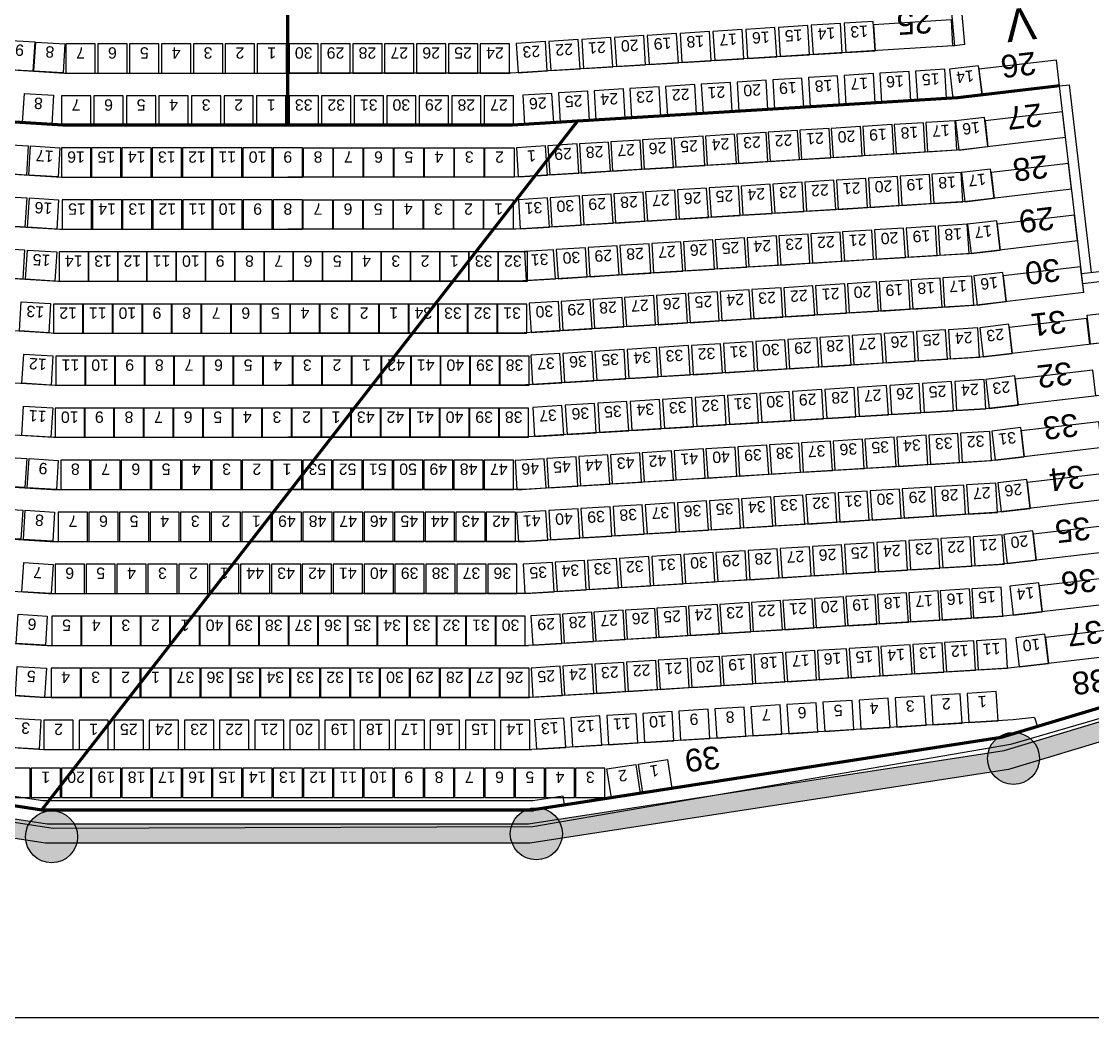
# Model space of a CAD drawing. Header units: millimetres. Extents: x 42980 to 202332, y 27411 to 140378.
# Drawn here: x 114658 to 131125, y 27411 to 42728 of the extents above; entities that cross this region are included whole.
import ezdxf
from ezdxf.enums import TextEntityAlignment as Align

# ---------------------------------------------------------------- set-up
doc = ezdxf.new("R2010")
doc.units = ezdxf.units.MM
doc.header["$LTSCALE"] = 100
doc.layers.get('0').update_dxf_attribs({"linetype": 'CONTINUOUS'})
for name, color, linetype in [('_insida yttervägg arena', 6, 'CONTINUOUS'), ('A-3312-EA-', 7, 'CONTINUOUS'), ('A-3312-FYLL', 7, 'CONTINUOUS'), ('A-3320-EA-', 3, 'CONTINUOUS'), ('A-3320-FYLL', 3, 'CONTINUOUS'), ('G-STOLAR_TELE_2', 3, 'CONTINUOUS'), ('O-RADER', 252, 'CONTINUOUS'), ('O-RADNUMMER', 4, 'CONTINUOUS'), ('O-STOLAR', 1, 'CONTINUOUS'), ('O-STOLNUMMER', 7, 'CONTINUOUS'), ('O-TRAPPA', 254, 'CONTINUOUS'), ('P-RADER', 252, 'CONTINUOUS'), ('P-RADNUMMER', 4, 'CONTINUOUS'), ('P-STOLAR', 1, 'CONTINUOUS'), ('P-STOLNUMMER', 7, 'CONTINUOUS'), ('P-TRAPPA', 254, 'CONTINUOUS'), ('R-RADER', 252, 'CONTINUOUS'), ('R-STOLAR', 1, 'CONTINUOUS'), ('R-STOLNUMMER', 7, 'CONTINUOUS'), ('S-RADER', 252, 'CONTINUOUS'), ('S-STOLAR', 1, 'CONTINUOUS'), ('S-STOLNUMMER', 7, 'CONTINUOUS'), ('SEKTIONS_NR', 4, 'CONTINUOUS')]:
    doc.layers.add(name, color=color, linetype=linetype)
doc.layers.add('SEKTIONER', color=4, linetype='CONTINUOUS', lineweight=70)
doc.styles.add('ARIAL', font='arial.ttf')

# ---------------------------------------------------------------- blocks, each defined once
blk = doc.blocks.new('*U23')
at = {"layer": 'G-STOLAR_TELE_2'}
blk.add_circle((0, 0), 400, dxfattribs=at)
blk = doc.blocks.new('*U34')
at = {"layer": 'G-STOLAR_TELE_2'}
blk.add_circle((0, 0), 400, dxfattribs=at)
blk = doc.blocks.new('*U35')
at = {"layer": 'G-STOLAR_TELE_2'}
blk.add_circle((0, 0), 400, dxfattribs=at)

msp = doc.modelspace()

# ---------------------------------------------------------------- hatches: boundary and pattern name
at = {"layer": 'A-3312-FYLL'}
msp.add_hatch(color=256, dxfattribs=at).paths.add_polyline_path([(129833, 31226), (136958, 33371), (143974, 36585), (150660, 40658), (157173, 45689), (161384, 49663), (161149, 49854), (157029, 45966), (150490, 40906), (143833, 36850), (136852, 33652), (129766, 31519), (122453, 30391), (118753, 30391), (115053, 30391), (107739, 31519), (100653, 33652), (93673, 36850), (87015, 40906), (80476, 45966), (76356, 49854), (76121, 49663), (80332, 45689), (86845, 40658), (93532, 36585), (100547, 33371), (107673, 31226), (115030, 30091), (118753, 30091), (122476, 30091)])
at = {"layer": 'A-3320-FYLL'}
for points in [[(130309, 31396, 1), (129509, 31396, 1)], [(122974, 30237, 1), (122174, 30237, 1)], [(115522, 30191, 1), (114722, 30191, 1)]]:
    msp.add_hatch(color=256, dxfattribs=at).paths.add_polyline_path(points)

# ---------------------------------------------------------------- linework, layer by layer
msp.add_lwpolyline([(42980, 27411), (202332, 27411), (202332, 140378), (42980, 140378)], close=True)
at = {"layer": '_insida yttervägg arena'}
msp.add_lwpolyline([(172663, 87507), (172607, 80521), (171762, 73264), (170102, 66103), (167203, 58902), (164217, 53599), (162838, 54583), (159967, 50674), (161093, 49746), (156927, 45780), (150671, 40929), (144057, 36879), (136930, 33666), (129865, 31612), (122519, 30346), (115145, 30318), (107811, 31440), (100662, 33578)], dxfattribs=at)
at = {"layer": 'A-3312-EA-'}
for p, q in [((129766, 31519), (136852, 33652)), ((136958, 33371), (129833, 31226)), ((107739, 31519), (115053, 30391)), ((122453, 30391), (129766, 31519)), ((115030, 30091), (107673, 31226)), ((129833, 31226), (122476, 30091)), ((115053, 30391), (122453, 30391)), ((122476, 30091), (115030, 30091))]:
    msp.add_line(p, q, dxfattribs=at)
at = {"layer": 'O-RADER'}
for p, q in [((128979, 42351), (122183, 41933)), ((129009, 42354), (128979, 42351)), ((122183, 41933), (118753, 41933)), ((130616, 41736), (129050, 41554)), ((129050, 41554), (122208, 41133)), ((122208, 41133), (118753, 41133))]:
    msp.add_line(p, q, dxfattribs=at)
at = {"layer": 'O-STOLAR'}
for points in [[(126746, 42664), (126297, 42637), (126324, 42188), (126773, 42215)], [(127250, 42695), (126801, 42668), (126828, 42219), (127277, 42246)], [(127754, 42726), (127305, 42699), (127332, 42250), (127781, 42277)], [(124225, 42510), (123776, 42482), (123804, 42033), (124253, 42060)], [(124730, 42541), (124280, 42513), (124308, 42064), (124757, 42091)], [(125234, 42571), (124784, 42544), (124812, 42095), (125261, 42122)], [(125738, 42602), (125288, 42575), (125316, 42126), (125765, 42153)], [(126242, 42633), (125793, 42606), (125820, 42157), (126269, 42184)], [(119222, 42383), (118772, 42383), (118772, 41933), (119222, 41933)], [(119712, 42383), (119262, 42383), (119262, 41933), (119712, 41933)], [(120202, 42383), (119752, 42383), (119752, 41933), (120202, 41933)], [(120692, 42383), (120242, 42383), (120242, 41933), (120692, 41933)], [(121182, 42383), (120732, 42383), (120732, 41933), (121182, 41933)], [(121672, 42383), (121222, 42383), (121222, 41933), (121672, 41933)], [(122162, 42383), (121712, 42383), (121712, 41933), (122162, 41933)], [(122713, 42417), (122264, 42389), (122292, 41940), (122741, 41968)], [(123217, 42448), (122768, 42420), (122796, 41971), (123245, 41999)], [(123721, 42479), (123272, 42451), (123300, 42002), (123749, 42029)], [(128853, 41992), (128404, 41965), (128431, 41516), (128880, 41543)], [(129372, 42044), (128925, 41992), (128978, 41545), (129425, 41597)], [(126657, 41857), (126208, 41830), (126235, 41381), (126684, 41408)], [(127206, 41891), (126757, 41864), (126784, 41414), (127233, 41442)], [(127755, 41925), (127306, 41897), (127333, 41448), (127782, 41476)], [(128304, 41959), (127855, 41931), (127882, 41482), (128331, 41509)], [(123912, 41689), (123463, 41661), (123490, 41212), (123940, 41240)], [(124461, 41723), (124012, 41695), (124039, 41246), (124489, 41273)], [(125010, 41756), (124561, 41729), (124588, 41280), (125037, 41307)], [(125559, 41790), (125110, 41762), (125137, 41313), (125586, 41341)], [(126108, 41824), (125659, 41796), (125686, 41347), (126135, 41375)], [(119223, 41583), (118773, 41583), (118773, 41133), (119223, 41133)], [(119723, 41583), (119273, 41583), (119273, 41133), (119723, 41133)], [(120223, 41583), (119773, 41583), (119773, 41133), (120223, 41133)], [(120723, 41583), (120273, 41583), (120273, 41133), (120723, 41133)], [(121223, 41583), (120773, 41583), (120773, 41133), (121223, 41133)], [(121723, 41583), (121273, 41583), (121273, 41133), (121723, 41133)], [(122223, 41583), (121773, 41583), (121773, 41133), (122223, 41133)], [(122814, 41621), (122365, 41594), (122392, 41145), (122842, 41172)], [(123363, 41655), (122914, 41628), (122941, 41178), (123391, 41206)]]:
    msp.add_lwpolyline(points, close=True, dxfattribs=at)
at = {"layer": 'O-TRAPPA'}
for p, q in [((129009, 42354), (128935, 43151)), ((129163, 42372), (129103, 43015)), ((129163, 42372), (129009, 42354))]:
    msp.add_line(p, q, dxfattribs=at)
for points in [[(128979, 42351), (128955, 42750), (127757, 42676), (127781, 42277)], [(130616, 41736), (130570, 42134), (129378, 41995), (129425, 41597)]]:
    msp.add_lwpolyline(points, dxfattribs=at)
at = {"layer": 'P-RADER'}
for p, q in [((130709, 40942), (129121, 40756)), ((129121, 40756), (122555, 40353)), ((130802, 40147), (129192, 39959)), ((129192, 39959), (122257, 39533)), ((122257, 39533), (121917, 39533)), ((130895, 39353), (129263, 39162)), ((129263, 39162), (122282, 38733)), ((122282, 38733), (121295, 38733)), ((130988, 38558), (129334, 38365)), ((129334, 38365), (122306, 37933)), ((136185, 38359), (129405, 37568)), ((122306, 37933), (120673, 37933)), ((129405, 37568), (122331, 37133)), ((136297, 37567), (129476, 36771)), ((122331, 37133), (120051, 37133)), ((129476, 36771), (122355, 36333)), ((136409, 36775), (129547, 35974)), ((122355, 36333), (119429, 36333)), ((129547, 35974), (122380, 35533)), ((136522, 35982), (129618, 35176)), ((122380, 35533), (118806, 35533)), ((129618, 35176), (122404, 34733)), ((136634, 35190), (129689, 34379)), ((122404, 34733), (118184, 34733)), ((129689, 34379), (122429, 33933)), ((136746, 34398), (129760, 33582)), ((122429, 33933), (117562, 33933)), ((129722, 31715), (136781, 33840)), ((129760, 33582), (122453, 33133)), ((134484, 33328), (129831, 32785)), ((116940, 33133), (122453, 33133)), ((129831, 32785), (122478, 32333)), ((122478, 32333), (116318, 32333)), ((129902, 31988), (122503, 31533)), ((130233, 32026), (129902, 31988)), ((130233, 32026), (130277, 31882)), ((122531, 30606), (129722, 31715)), ((115696, 31533), (122503, 31533)), ((122988, 30818), (122520, 30746)), ((123009, 30679), (122988, 30818)), ((122520, 30746), (114985, 30746)), ((114974, 30606), (122531, 30606))]:
    msp.add_line(p, q, dxfattribs=at)
at = {"layer": 'P-STOLAR'}
for points in [[(128526, 41171), (128077, 41143), (128104, 40694), (128553, 40722)], [(129010, 41200), (128561, 41173), (128588, 40724), (129037, 40751)], [(129465, 41250), (129018, 41197), (129070, 40750), (129517, 40803)], [(126105, 41022), (125656, 40994), (125684, 40545), (126133, 40573)], [(126589, 41052), (126140, 41024), (126168, 40575), (126617, 40603)], [(127074, 41081), (126624, 41054), (126652, 40605), (127101, 40632)], [(127558, 41111), (127108, 41084), (127136, 40634), (127585, 40662)], [(128042, 41141), (127593, 41113), (127620, 40664), (128069, 40692)], [(123201, 40844), (122752, 40816), (122779, 40367), (123228, 40394)], [(123685, 40873), (123236, 40846), (123263, 40397), (123712, 40424)], [(124169, 40903), (123720, 40876), (123747, 40426), (124197, 40454)], [(124653, 40933), (124204, 40905), (124232, 40456), (124681, 40484)], [(125137, 40963), (124688, 40935), (124716, 40486), (125165, 40513)], [(125621, 40992), (125172, 40965), (125200, 40516), (125649, 40543)], [(128127, 40345), (127678, 40317), (127705, 39868), (128154, 39896)], [(128616, 40375), (128167, 40347), (128194, 39898), (128643, 39926)], [(129105, 40405), (128656, 40377), (128683, 39928), (129132, 39956)], [(129558, 40455), (129111, 40403), (129163, 39956), (129610, 40008)], [(125681, 40194), (125232, 40167), (125260, 39718), (125709, 39745)], [(126170, 40225), (125721, 40197), (125749, 39748), (126198, 39775)], [(126659, 40255), (126210, 40227), (126238, 39778), (126687, 39805)], [(127149, 40285), (126699, 40257), (126727, 39808), (127176, 39835)], [(127638, 40315), (127188, 40287), (127216, 39838), (127665, 39865)], [(122747, 40014), (122298, 39987), (122325, 39538), (122774, 39565)], [(123236, 40044), (122787, 40017), (122814, 39568), (123264, 39595)], [(123725, 40074), (123276, 40047), (123303, 39598), (123753, 39625)], [(124214, 40104), (123765, 40077), (123793, 39628), (124242, 39655)], [(124703, 40134), (124254, 40107), (124282, 39658), (124731, 39685)], [(125192, 40164), (124743, 40137), (124771, 39688), (125220, 39715)], [(128220, 39549), (127771, 39521), (127798, 39072), (128248, 39100)], [(128709, 39579), (128260, 39551), (128288, 39102), (128737, 39130)], [(129198, 39609), (128749, 39581), (128777, 39132), (129226, 39160)], [(129651, 39660), (129204, 39608), (129256, 39161), (129703, 39213)], [(125286, 39369), (124836, 39341), (124864, 38892), (125313, 38920)], [(125775, 39399), (125325, 39371), (125353, 38922), (125802, 38950)], [(126264, 39429), (125815, 39401), (125842, 38952), (126291, 38980)], [(126753, 39459), (126304, 39431), (126331, 38982), (126780, 39010)], [(127242, 39489), (126793, 39461), (126820, 39012), (127269, 39040)], [(127731, 39519), (127282, 39491), (127309, 39042), (127759, 39070)], [(122840, 39218), (122391, 39191), (122419, 38742), (122868, 38769)], [(123329, 39249), (122880, 39221), (122908, 38772), (123357, 38799)], [(123818, 39279), (123369, 39251), (123397, 38802), (123846, 38829)], [(124307, 39309), (123858, 39281), (123886, 38832), (124335, 38859)], [(124796, 39339), (124347, 39311), (124375, 38862), (124824, 38889)], [(121988, 39183), (121538, 39183), (121538, 38733), (121988, 38733)], [(122438, 39183), (121988, 39183), (121988, 38733), (122438, 38733)], [(129743, 38866), (129297, 38814), (129349, 38367), (129796, 38419)], [(127804, 38722), (127355, 38694), (127382, 38245), (127832, 38273)], [(128293, 38752), (127844, 38724), (127871, 38275), (128321, 38303)], [(128782, 38782), (128333, 38754), (128361, 38305), (128810, 38333)], [(129271, 38812), (128822, 38784), (128850, 38335), (129299, 38363)], [(124870, 38542), (124420, 38514), (124448, 38065), (124897, 38092)], [(125359, 38572), (124909, 38544), (124937, 38095), (125386, 38122)], [(125848, 38602), (125399, 38574), (125426, 38125), (125875, 38153)], [(126337, 38632), (125888, 38604), (125915, 38155), (126364, 38183)], [(126826, 38662), (126377, 38634), (126404, 38185), (126853, 38213)], [(127315, 38692), (126866, 38664), (126893, 38215), (127342, 38243)], [(121062, 38383), (120612, 38383), (120612, 37933), (121062, 37933)], [(121517, 38383), (121067, 38383), (121067, 37933), (121517, 37933)], [(121972, 38383), (121522, 38383), (121522, 37933), (121972, 37933)], [(122427, 38383), (121977, 38383), (121977, 37933), (122427, 37933)], [(122913, 38421), (122464, 38394), (122492, 37945), (122941, 37972)], [(123402, 38451), (122953, 38424), (122981, 37975), (123430, 38002)], [(123891, 38482), (123442, 38454), (123470, 38005), (123919, 38032)], [(124380, 38512), (123931, 38484), (123959, 38035), (124408, 38062)], [(131040, 38212), (131487, 38264), (131540, 37817), (131093, 37765)], [(129836, 38071), (129389, 38019), (129441, 37572), (129888, 37624)], [(127383, 37894), (126934, 37867), (126961, 37418), (127411, 37445)], [(127877, 37925), (127428, 37897), (127456, 37448), (127905, 37476)], [(128371, 37955), (127922, 37928), (127950, 37478), (128399, 37506)], [(128865, 37986), (128416, 37958), (128444, 37509), (128893, 37536)], [(129359, 38016), (128910, 37988), (128938, 37539), (129387, 37567)], [(124419, 37712), (123969, 37685), (123997, 37236), (124446, 37263)], [(124913, 37743), (124464, 37715), (124491, 37266), (124940, 37294)], [(125407, 37773), (124958, 37746), (124985, 37296), (125434, 37324)], [(125901, 37803), (125452, 37776), (125479, 37327), (125928, 37354)], [(126395, 37834), (125946, 37806), (125973, 37357), (126423, 37385)], [(126889, 37864), (126440, 37837), (126467, 37387), (126917, 37415)], [(120643, 37583), (120193, 37583), (120193, 37133), (120643, 37133)], [(121098, 37583), (120648, 37583), (120648, 37133), (121098, 37133)], [(121553, 37583), (121103, 37583), (121103, 37133), (121553, 37133)], [(122008, 37583), (121558, 37583), (121558, 37133), (122008, 37133)], [(122463, 37583), (122013, 37583), (122013, 37133), (122463, 37133)], [(122936, 37621), (122487, 37594), (122515, 37145), (122964, 37172)], [(123431, 37652), (122981, 37624), (123009, 37175), (123458, 37203)], [(123925, 37682), (123475, 37654), (123503, 37205), (123952, 37233)], [(129456, 37220), (129007, 37193), (129034, 36744), (129484, 36771)], [(129929, 37277), (129482, 37224), (129534, 36777), (129981, 36830)], [(126961, 37067), (126512, 37039), (126539, 36590), (126988, 36618)], [(127460, 37098), (127011, 37070), (127038, 36621), (127487, 36649)], [(127959, 37128), (127510, 37101), (127537, 36652), (127986, 36679)], [(128458, 37159), (128009, 37131), (128036, 36682), (128485, 36710)], [(128957, 37190), (128508, 37162), (128535, 36713), (128985, 36740)], [(124465, 36914), (124016, 36886), (124044, 36437), (124493, 36465)], [(124964, 36944), (124515, 36917), (124543, 36468), (124992, 36495)], [(125464, 36975), (125014, 36947), (125042, 36498), (125491, 36526)], [(125963, 37006), (125513, 36978), (125541, 36529), (125990, 36557)], [(126462, 37036), (126012, 37009), (126040, 36560), (126489, 36587)], [(120176, 36783), (119726, 36783), (119726, 36333), (120176, 36333)], [(120631, 36783), (120181, 36783), (120181, 36333), (120631, 36333)], [(121086, 36783), (120636, 36783), (120636, 36333), (121086, 36333)], [(121541, 36783), (121091, 36783), (121091, 36333), (121541, 36333)], [(121996, 36783), (121546, 36783), (121546, 36333), (121996, 36333)], [(122451, 36783), (122001, 36783), (122001, 36333), (122451, 36333)], [(122968, 36822), (122519, 36794), (122547, 36345), (122996, 36373)], [(123467, 36852), (123018, 36825), (123046, 36376), (123495, 36403)], [(123966, 36883), (123517, 36856), (123545, 36406), (123994, 36434)], [(129054, 36394), (128605, 36366), (128632, 35917), (129081, 35945)], [(129543, 36424), (129094, 36397), (129121, 35947), (129570, 35975)], [(130022, 36482), (129575, 36430), (129627, 35983), (130074, 36035)], [(126608, 36244), (126159, 36216), (126187, 35767), (126636, 35795)], [(127097, 36274), (126648, 36246), (126676, 35797), (127125, 35825)], [(127587, 36304), (127137, 36276), (127165, 35827), (127614, 35855)], [(128076, 36334), (127626, 36306), (127654, 35857), (128103, 35885)], [(128565, 36364), (128116, 36336), (128143, 35887), (128592, 35915)], [(123674, 36064), (123225, 36036), (123252, 35587), (123702, 35614)], [(124163, 36094), (123714, 36066), (123741, 35617), (124191, 35645)], [(124652, 36124), (124203, 36096), (124231, 35647), (124680, 35675)], [(125141, 36154), (124692, 36126), (124720, 35677), (125169, 35705)], [(125630, 36184), (125181, 36156), (125209, 35707), (125658, 35735)], [(126119, 36214), (125670, 36186), (125698, 35737), (126147, 35765)], [(119432, 35983), (118982, 35983), (118982, 35533), (119432, 35533)], [(119897, 35983), (119447, 35983), (119447, 35533), (119897, 35533)], [(120362, 35983), (119912, 35983), (119912, 35533), (120362, 35533)], [(120827, 35983), (120377, 35983), (120377, 35533), (120827, 35533)], [(121292, 35983), (120842, 35983), (120842, 35533), (121292, 35533)], [(121757, 35983), (121307, 35983), (121307, 35533), (121757, 35533)], [(122222, 35983), (121772, 35983), (121772, 35533), (122222, 35533)], [(122696, 36004), (122247, 35976), (122274, 35527), (122723, 35554)], [(123185, 36034), (122736, 36006), (122763, 35557), (123212, 35584)], [(128649, 35568), (128200, 35540), (128228, 35091), (128677, 35119)], [(129143, 35598), (128694, 35570), (128722, 35121), (129171, 35149)], [(129638, 35628), (129188, 35601), (129216, 35152), (129665, 35179)], [(130115, 35687), (129668, 35635), (129720, 35188), (130167, 35240)], [(126179, 35416), (125730, 35388), (125758, 34939), (126207, 34967)], [(126673, 35446), (126224, 35419), (126252, 34970), (126701, 34997)], [(127167, 35477), (126718, 35449), (126746, 35000), (127195, 35028)], [(127661, 35507), (127212, 35479), (127240, 35030), (127689, 35058)], [(128155, 35537), (127706, 35510), (127734, 35061), (128183, 35088)], [(123709, 35264), (123260, 35237), (123287, 34788), (123736, 34815)], [(124203, 35295), (123754, 35267), (123781, 34818), (124230, 34845)], [(124697, 35325), (124248, 35297), (124275, 34848), (124724, 34876)], [(125191, 35355), (124742, 35328), (124769, 34879), (125219, 34906)], [(125685, 35386), (125236, 35358), (125263, 34909), (125713, 34937)], [(118965, 35183), (118515, 35183), (118515, 34733), (118965, 34733)], [(119435, 35183), (118985, 35183), (118985, 34733), (119435, 34733)], [(119905, 35183), (119455, 35183), (119455, 34733), (119905, 34733)], [(120375, 35183), (119925, 35183), (119925, 34733), (120375, 34733)], [(120845, 35183), (120395, 35183), (120395, 34733), (120845, 34733)], [(121315, 35183), (120865, 35183), (120865, 34733), (121315, 34733)], [(121785, 35183), (121335, 35183), (121335, 34733), (121785, 34733)], [(122255, 35183), (121805, 35183), (121805, 34733), (122255, 34733)], [(122721, 35204), (122271, 35176), (122299, 34727), (122748, 34754)], [(123215, 35234), (122766, 35206), (122793, 34757), (123242, 34785)], [(128749, 34772), (128300, 34745), (128327, 34296), (128776, 34323)], [(129243, 34803), (128794, 34775), (128821, 34326), (129270, 34354)], [(129737, 34833), (129288, 34805), (129315, 34356), (129765, 34384)], [(130207, 34893), (129760, 34841), (129813, 34394), (130260, 34446)], [(125784, 34590), (125335, 34563), (125363, 34114), (125812, 34141)], [(126278, 34621), (125829, 34593), (125857, 34144), (126306, 34171)], [(126773, 34651), (126323, 34623), (126351, 34174), (126800, 34202)], [(127267, 34681), (126817, 34654), (126845, 34205), (127294, 34232)], [(127761, 34712), (127312, 34684), (127339, 34235), (127788, 34262)], [(128255, 34742), (127806, 34714), (127833, 34265), (128282, 34293)], [(123314, 34439), (122865, 34411), (122892, 33962), (123342, 33989)], [(123808, 34469), (123359, 34441), (123387, 33992), (123836, 34020)], [(124302, 34499), (123853, 34472), (123881, 34022), (124330, 34050)], [(124796, 34530), (124347, 34502), (124375, 34053), (124824, 34080)], [(125290, 34560), (124841, 34532), (124869, 34083), (125318, 34111)], [(118476, 34383), (118026, 34383), (118026, 33933), (118476, 33933)], [(118951, 34383), (118501, 34383), (118501, 33933), (118951, 33933)], [(119426, 34383), (118976, 34383), (118976, 33933), (119426, 33933)], [(119901, 34383), (119451, 34383), (119451, 33933), (119901, 33933)], [(120376, 34383), (119926, 34383), (119926, 33933), (120376, 33933)], [(120851, 34383), (120401, 34383), (120401, 33933), (120851, 33933)], [(121326, 34383), (120876, 34383), (120876, 33933), (121326, 33933)], [(121801, 34383), (121351, 34383), (121351, 33933), (121801, 33933)], [(122276, 34383), (121826, 34383), (121826, 33933), (122276, 33933)], [(122820, 34408), (122371, 34381), (122398, 33931), (122848, 33959)], [(130300, 34098), (129853, 34046), (129905, 33599), (130352, 33651)], [(128265, 33941), (127816, 33914), (127844, 33464), (128293, 33492)], [(128750, 33971), (128300, 33943), (128328, 33494), (128777, 33522)], [(129234, 34001), (128784, 33973), (128812, 33524), (129261, 33551)], [(129718, 34030), (129269, 34003), (129296, 33554), (129745, 33581)], [(125361, 33763), (124912, 33735), (124939, 33286), (125388, 33314)], [(125845, 33792), (125396, 33765), (125423, 33316), (125873, 33343)], [(126329, 33822), (125880, 33795), (125908, 33345), (126357, 33373)], [(126813, 33852), (126364, 33824), (126392, 33375), (126841, 33403)], [(127297, 33882), (126848, 33854), (126876, 33405), (127325, 33433)], [(127781, 33911), (127332, 33884), (127360, 33435), (127809, 33462)], [(122940, 33614), (122491, 33586), (122519, 33137), (122968, 33165)], [(123425, 33644), (122975, 33616), (123003, 33167), (123452, 33195)], [(123909, 33674), (123459, 33646), (123487, 33197), (123936, 33224)], [(124393, 33703), (123944, 33676), (123971, 33227), (124420, 33254)], [(124877, 33733), (124428, 33705), (124455, 33256), (124904, 33284)], [(117852, 33583), (117402, 33583), (117402, 33133), (117852, 33133)], [(118307, 33583), (117857, 33583), (117857, 33133), (118307, 33133)], [(118762, 33583), (118312, 33583), (118312, 33133), (118762, 33133)], [(119217, 33583), (118767, 33583), (118767, 33133), (119217, 33133)], [(119672, 33583), (119222, 33583), (119222, 33133), (119672, 33133)], [(120127, 33583), (119677, 33583), (119677, 33133), (120127, 33133)], [(120582, 33583), (120132, 33583), (120132, 33133), (120582, 33133)], [(121037, 33583), (120587, 33583), (120587, 33133), (121037, 33133)], [(121492, 33583), (121042, 33583), (121042, 33133), (121492, 33133)], [(121947, 33583), (121497, 33583), (121497, 33133), (121947, 33133)], [(122402, 33583), (121952, 33583), (121952, 33133), (122402, 33133)], [(130393, 33304), (129946, 33251), (129998, 32804), (130445, 32857)], [(127832, 33113), (127383, 33085), (127411, 32636), (127860, 32664)], [(128321, 33143), (127872, 33115), (127900, 32666), (128349, 32694)], [(128811, 33173), (128361, 33146), (128389, 32696), (128838, 32724)], [(129300, 33203), (128850, 33176), (128878, 32726), (129327, 32754)], [(129789, 33233), (129340, 33206), (129367, 32756), (129816, 32784)], [(125387, 32963), (124938, 32935), (124965, 32486), (125415, 32514)], [(125876, 32993), (125427, 32965), (125454, 32516), (125904, 32544)], [(126365, 33023), (125916, 32995), (125944, 32546), (126393, 32574)], [(126854, 33053), (126405, 33025), (126433, 32576), (126882, 32604)], [(127343, 33083), (126894, 33055), (126922, 32606), (127371, 32634)], [(117405, 32783), (116955, 32783), (116955, 32333), (117405, 32333)], [(117865, 32783), (117415, 32783), (117415, 32333), (117865, 32333)], [(118325, 32783), (117875, 32783), (117875, 32333), (118325, 32333)], [(118785, 32783), (118335, 32783), (118335, 32333), (118785, 32333)], [(119245, 32783), (118795, 32783), (118795, 32333), (119245, 32333)], [(119705, 32783), (119255, 32783), (119255, 32333), (119705, 32333)], [(120165, 32783), (119715, 32783), (119715, 32333), (120165, 32333)], [(120625, 32783), (120175, 32783), (120175, 32333), (120625, 32333)], [(121085, 32783), (120635, 32783), (120635, 32333), (121085, 32333)], [(121545, 32783), (121095, 32783), (121095, 32333), (121545, 32333)], [(122005, 32783), (121555, 32783), (121555, 32333), (122005, 32333)], [(122465, 32783), (122015, 32783), (122015, 32333), (122465, 32333)], [(122942, 32813), (122492, 32785), (122520, 32336), (122969, 32363)], [(123431, 32843), (122981, 32815), (123009, 32366), (123458, 32394)], [(123920, 32873), (123471, 32845), (123498, 32396), (123947, 32424)], [(124409, 32903), (123960, 32875), (123987, 32426), (124436, 32454)], [(124898, 32933), (124449, 32905), (124476, 32456), (124925, 32484)], [(127429, 32287), (126980, 32259), (127008, 31810), (127457, 31838)], [(127983, 32321), (127534, 32293), (127562, 31844), (128011, 31872)], [(128537, 32355), (128088, 32327), (128116, 31878), (128565, 31906)], [(129091, 32389), (128642, 32361), (128670, 31912), (129119, 31940)], [(129645, 32423), (129196, 32395), (129224, 31946), (129673, 31974)], [(124660, 32117), (124210, 32089), (124238, 31640), (124687, 31667)], [(125213, 32151), (124764, 32123), (124792, 31674), (125241, 31702)], [(125767, 32185), (125318, 32157), (125346, 31708), (125795, 31736)], [(126321, 32219), (125872, 32191), (125900, 31742), (126349, 31770)], [(126875, 32253), (126426, 32225), (126454, 31776), (126903, 31804)], [(116534, 31983), (116084, 31983), (116084, 31533), (116534, 31533)], [(117074, 31983), (116624, 31983), (116624, 31533), (117074, 31533)], [(117614, 31983), (117164, 31983), (117164, 31533), (117614, 31533)], [(118154, 31983), (117704, 31983), (117704, 31533), (118154, 31533)], [(118694, 31983), (118244, 31983), (118244, 31533), (118694, 31533)], [(119234, 31983), (118784, 31983), (118784, 31533), (119234, 31533)], [(119774, 31983), (119324, 31983), (119324, 31533), (119774, 31533)], [(120314, 31983), (119864, 31983), (119864, 31533), (120314, 31533)], [(120854, 31983), (120404, 31983), (120404, 31533), (120854, 31533)], [(121394, 31983), (120944, 31983), (120944, 31533), (121394, 31533)], [(121934, 31983), (121484, 31983), (121484, 31533), (121934, 31533)], [(122474, 31983), (122024, 31983), (122024, 31533), (122474, 31533)], [(122998, 32015), (122548, 31987), (122576, 31538), (123025, 31565)], [(123552, 32049), (123102, 32021), (123130, 31572), (123579, 31599)], [(124106, 32083), (123656, 32055), (123684, 31606), (124133, 31633)], [(123659, 31235), (124104, 31303), (124172, 30859), (123728, 30790)], [(124144, 31310), (124588, 31378), (124657, 30933), (124212, 30865)], [(115723, 31247), (115273, 31247), (115273, 30797), (115723, 30797)], [(116188, 31247), (115738, 31247), (115738, 30797), (116188, 30797)], [(116653, 31247), (116203, 31247), (116203, 30797), (116653, 30797)], [(117118, 31247), (116668, 31247), (116668, 30797), (117118, 30797)], [(117583, 31247), (117133, 31247), (117133, 30797), (117583, 30797)], [(118048, 31247), (117598, 31247), (117598, 30797), (118048, 30797)], [(118513, 31247), (118063, 31247), (118063, 30797), (118513, 30797)], [(118978, 31247), (118528, 31247), (118528, 30797), (118978, 30797)], [(119443, 31247), (118993, 31247), (118993, 30797), (119443, 30797)], [(119908, 31247), (119458, 31247), (119458, 30797), (119908, 30797)], [(120373, 31247), (119923, 31247), (119923, 30797), (120373, 30797)], [(120838, 31247), (120388, 31247), (120388, 30797), (120838, 30797)], [(121303, 31247), (120853, 31247), (120853, 30797), (121303, 30797)], [(121768, 31247), (121318, 31247), (121318, 30797), (121768, 30797)], [(122233, 31247), (121783, 31247), (121783, 30797), (122233, 30797)], [(122698, 31247), (122248, 31247), (122248, 30797), (122698, 30797)], [(123163, 31247), (122713, 31247), (122713, 30797), (123163, 30797)], [(123628, 31247), (123178, 31247), (123178, 30797), (123628, 30797)]]:
    msp.add_lwpolyline(points, close=True, dxfattribs=at)
at = {"layer": 'P-TRAPPA'}
for p, q in [((130616, 41736), (130770, 41754)), ((130988, 38558), (130616, 41736)), ((131108, 38865), (130770, 41754)), ((134316, 39240), (130954, 38847)), ((134334, 39086), (130972, 38693))]:
    msp.add_line(p, q, dxfattribs=at)
for points in [[(130709, 40942), (130663, 41339), (129471, 41200), (129517, 40803)], [(130802, 40147), (130756, 40545), (129564, 40405), (129610, 40008)], [(130895, 39353), (130848, 39750), (129656, 39611), (129703, 39213)], [(130988, 38558), (130941, 38955), (129749, 38816), (129796, 38419)], [(131080, 37763), (131034, 38161), (129842, 38022), (129888, 37624)], [(131173, 36969), (131127, 37366), (129935, 37227), (129981, 36830)], [(131266, 36174), (131220, 36572), (130028, 36432), (130074, 36035)], [(131359, 35380), (131312, 35777), (130120, 35638), (130167, 35240)], [(131451, 34585), (131405, 34982), (130213, 34843), (130260, 34446)], [(131544, 33790), (131498, 34188), (130306, 34049), (130352, 33651)], [(131637, 32996), (131591, 33393), (130399, 33254), (130445, 32857)]]:
    msp.add_lwpolyline(points, dxfattribs=at)
at = {"layer": 'R-RADER'}
for p, q in [((108526, 42351), (115322, 41933)), ((115322, 41933), (118753, 41933)), ((108455, 41554), (115297, 41133)), ((115297, 41133), (118753, 41133))]:
    msp.add_line(p, q, dxfattribs=at)
at = {"layer": 'R-STOLAR'}
for points in [[(114415, 42440), (114864, 42412), (114836, 41963), (114387, 41991)], [(114879, 42411), (115328, 42384), (115300, 41935), (114851, 41962)], [(115792, 42383), (115342, 42383), (115342, 41933), (115792, 41933)], [(116282, 42383), (115832, 42383), (115832, 41933), (116282, 41933)], [(116772, 42383), (116322, 42383), (116322, 41933), (116772, 41933)], [(117262, 42383), (116812, 42383), (116812, 41933), (117262, 41933)], [(117752, 42383), (117302, 42383), (117302, 41933), (117752, 41933)], [(118242, 42383), (117792, 42383), (117792, 41933), (118242, 41933)], [(118732, 42383), (118282, 42383), (118282, 41933), (118732, 41933)], [(114703, 41621), (115152, 41593), (115124, 41144), (114675, 41172)], [(115723, 41583), (115273, 41583), (115273, 41133), (115723, 41133)], [(116223, 41583), (115773, 41583), (115773, 41133), (116223, 41133)], [(116723, 41583), (116273, 41583), (116273, 41133), (116723, 41133)], [(117223, 41583), (116773, 41583), (116773, 41133), (117223, 41133)], [(117723, 41583), (117273, 41583), (117273, 41133), (117723, 41133)], [(118223, 41583), (117773, 41583), (117773, 41133), (118223, 41133)], [(118723, 41583), (118273, 41583), (118273, 41133), (118723, 41133)]]:
    msp.add_lwpolyline(points, close=True, dxfattribs=at)
at = {"layer": 'S-RADER'}
for p, q in [((108384, 40756), (115273, 40333)), ((122555, 40353), (122233, 40333)), ((115273, 40333), (118753, 40333)), ((122233, 40333), (118753, 40333)), ((108313, 39959), (115248, 39533)), ((115248, 39533), (118753, 39533)), ((121917, 39533), (118753, 39533)), ((108242, 39162), (115224, 38733)), ((115224, 38733), (118753, 38733)), ((121295, 38733), (118753, 38733)), ((108171, 38365), (115199, 37933)), ((115199, 37933), (118753, 37933)), ((120673, 37933), (118753, 37933)), ((108100, 37568), (115175, 37133)), ((115175, 37133), (118753, 37133)), ((120051, 37133), (118753, 37133)), ((108029, 36771), (115150, 36333)), ((115150, 36333), (118753, 36333)), ((119429, 36333), (118753, 36333)), ((107958, 35974), (115125, 35533)), ((115125, 35533), (118753, 35533)), ((118806, 35533), (118753, 35533)), ((107887, 35176), (115101, 34733)), ((115101, 34733), (118184, 34733)), ((107816, 34379), (115076, 33933)), ((115076, 33933), (117562, 33933)), ((107745, 33582), (115052, 33133)), ((115052, 33133), (116940, 33133)), ((107675, 32785), (115027, 32333)), ((116318, 32333), (115027, 32333)), ((107604, 31988), (115003, 31533)), ((107783, 31715), (114974, 30606)), ((115003, 31533), (115696, 31533)), ((114985, 30746), (114517, 30818))]:
    msp.add_line(p, q, dxfattribs=at)
at = {"layer": 'S-STOLAR'}
for points in [[(114315, 40843), (114764, 40815), (114736, 40366), (114287, 40394)], [(114799, 40813), (115248, 40786), (115221, 40337), (114771, 40364)], [(115723, 40783), (115273, 40783), (115273, 40333), (115723, 40333)], [(116188, 40783), (115738, 40783), (115738, 40333), (116188, 40333)], [(116653, 40783), (116203, 40783), (116203, 40333), (116653, 40333)], [(117118, 40783), (116668, 40783), (116668, 40333), (117118, 40333)], [(117583, 40783), (117133, 40783), (117133, 40333), (117583, 40333)], [(118048, 40783), (117598, 40783), (117598, 40333), (118048, 40333)], [(118513, 40783), (118063, 40783), (118063, 40333), (118513, 40333)], [(118978, 40783), (118528, 40783), (118528, 40333), (118978, 40333)], [(118993, 40783), (119443, 40783), (119443, 40333), (118993, 40333)], [(119458, 40783), (119908, 40783), (119908, 40333), (119458, 40333)], [(119923, 40783), (120373, 40783), (120373, 40333), (119923, 40333)], [(120388, 40783), (120838, 40783), (120838, 40333), (120388, 40333)], [(120853, 40783), (121303, 40783), (121303, 40333), (120853, 40333)], [(121318, 40783), (121768, 40783), (121768, 40333), (121318, 40333)], [(121783, 40783), (122233, 40783), (122233, 40333), (121783, 40333)], [(122717, 40814), (122268, 40786), (122295, 40337), (122744, 40365)], [(114291, 40043), (114740, 40015), (114713, 39566), (114263, 39594)], [(114780, 40013), (115229, 39985), (115202, 39536), (114753, 39564)], [(115737, 39983), (115287, 39983), (115287, 39533), (115737, 39533)], [(116200, 39983), (115750, 39983), (115750, 39533), (116200, 39533)], [(116663, 39983), (116213, 39983), (116213, 39533), (116663, 39533)], [(117126, 39983), (116676, 39983), (116676, 39533), (117126, 39533)], [(117589, 39983), (117139, 39983), (117139, 39533), (117589, 39533)], [(118052, 39983), (117602, 39983), (117602, 39533), (118052, 39533)], [(118515, 39983), (118065, 39983), (118065, 39533), (118515, 39533)], [(118978, 39983), (118528, 39983), (118528, 39533), (118978, 39533)], [(118991, 39983), (119441, 39983), (119441, 39533), (118991, 39533)], [(119454, 39983), (119904, 39983), (119904, 39533), (119454, 39533)], [(119917, 39983), (120367, 39983), (120367, 39533), (119917, 39533)], [(120380, 39983), (120830, 39983), (120830, 39533), (120380, 39533)], [(120843, 39983), (121293, 39983), (121293, 39533), (120843, 39533)], [(121306, 39983), (121756, 39983), (121756, 39533), (121306, 39533)], [(121769, 39983), (122219, 39983), (122219, 39533), (121769, 39533)], [(114256, 39244), (114705, 39216), (114678, 38767), (114229, 38794)], [(114750, 39213), (115200, 39186), (115172, 38736), (114723, 38764)], [(115688, 39183), (115238, 39183), (115238, 38733), (115688, 38733)], [(116138, 39183), (115688, 39183), (115688, 38733), (116138, 38733)], [(116588, 39183), (116138, 39183), (116138, 38733), (116588, 38733)], [(117038, 39183), (116588, 39183), (116588, 38733), (117038, 38733)], [(117488, 39183), (117038, 39183), (117038, 38733), (117488, 38733)], [(117938, 39183), (117488, 39183), (117488, 38733), (117938, 38733)], [(118388, 39183), (117938, 39183), (117938, 38733), (118388, 38733)], [(118838, 39183), (118388, 39183), (118388, 38733), (118838, 38733)], [(119288, 39183), (118838, 39183), (118838, 38733), (119288, 38733)], [(119738, 39183), (119288, 39183), (119288, 38733), (119738, 38733)], [(120188, 39183), (119738, 39183), (119738, 38733), (120188, 38733)], [(120638, 39183), (120188, 39183), (120188, 38733), (120638, 38733)], [(121088, 39183), (120638, 39183), (120638, 38733), (121088, 38733)], [(121538, 39183), (121088, 39183), (121088, 38733), (121538, 38733)], [(114655, 38418), (115104, 38390), (115077, 37941), (114627, 37968)], [(115602, 38383), (115152, 38383), (115152, 37933), (115602, 37933)], [(116057, 38383), (115607, 38383), (115607, 37933), (116057, 37933)], [(116512, 38383), (116062, 38383), (116062, 37933), (116512, 37933)], [(116967, 38383), (116517, 38383), (116517, 37933), (116967, 37933)], [(117422, 38383), (116972, 38383), (116972, 37933), (117422, 37933)], [(117877, 38383), (117427, 38383), (117427, 37933), (117877, 37933)], [(118332, 38383), (117882, 38383), (117882, 37933), (118332, 37933)], [(118787, 38383), (118337, 38383), (118337, 37933), (118787, 37933)], [(119242, 38383), (118792, 38383), (118792, 37933), (119242, 37933)], [(119697, 38383), (119247, 38383), (119247, 37933), (119697, 37933)], [(120152, 38383), (119702, 38383), (119702, 37933), (120152, 37933)], [(120607, 38383), (120157, 38383), (120157, 37933), (120607, 37933)], [(114694, 37614), (115143, 37586), (115115, 37137), (114666, 37165)], [(115638, 37583), (115188, 37583), (115188, 37133), (115638, 37133)], [(116093, 37583), (115643, 37583), (115643, 37133), (116093, 37133)], [(116548, 37583), (116098, 37583), (116098, 37133), (116548, 37133)], [(117003, 37583), (116553, 37583), (116553, 37133), (117003, 37133)], [(117458, 37583), (117008, 37583), (117008, 37133), (117458, 37133)], [(117913, 37583), (117463, 37583), (117463, 37133), (117913, 37133)], [(118368, 37583), (117918, 37583), (117918, 37133), (118368, 37133)], [(118823, 37583), (118373, 37583), (118373, 37133), (118823, 37133)], [(119278, 37583), (118828, 37583), (118828, 37133), (119278, 37133)], [(119733, 37583), (119283, 37583), (119283, 37133), (119733, 37133)], [(120188, 37583), (119738, 37583), (119738, 37133), (120188, 37133)], [(114691, 36812), (115140, 36785), (115112, 36336), (114663, 36363)], [(115626, 36783), (115176, 36783), (115176, 36333), (115626, 36333)], [(116081, 36783), (115631, 36783), (115631, 36333), (116081, 36333)], [(116536, 36783), (116086, 36783), (116086, 36333), (116536, 36333)], [(116991, 36783), (116541, 36783), (116541, 36333), (116991, 36333)], [(117446, 36783), (116996, 36783), (116996, 36333), (117446, 36333)], [(117901, 36783), (117451, 36783), (117451, 36333), (117901, 36333)], [(118356, 36783), (117906, 36783), (117906, 36333), (118356, 36333)], [(118811, 36783), (118361, 36783), (118361, 36333), (118811, 36333)], [(119266, 36783), (118816, 36783), (118816, 36333), (119266, 36333)], [(119721, 36783), (119271, 36783), (119271, 36333), (119721, 36333)], [(114292, 36035), (114741, 36008), (114713, 35559), (114264, 35586)], [(114776, 36006), (115225, 35978), (115197, 35529), (114748, 35556)], [(115712, 35983), (115262, 35983), (115262, 35533), (115712, 35533)], [(116177, 35983), (115727, 35983), (115727, 35533), (116177, 35533)], [(116642, 35983), (116192, 35983), (116192, 35533), (116642, 35533)], [(117107, 35983), (116657, 35983), (116657, 35533), (117107, 35533)], [(117572, 35983), (117122, 35983), (117122, 35533), (117572, 35533)], [(118037, 35983), (117587, 35983), (117587, 35533), (118037, 35533)], [(118502, 35983), (118052, 35983), (118052, 35533), (118502, 35533)], [(118967, 35983), (118517, 35983), (118517, 35533), (118967, 35533)], [(114229, 35241), (114678, 35214), (114651, 34765), (114202, 34792)], [(114718, 35211), (115168, 35184), (115140, 34735), (114691, 34762)], [(115675, 35183), (115225, 35183), (115225, 34733), (115675, 34733)], [(116145, 35183), (115695, 35183), (115695, 34733), (116145, 34733)], [(116615, 35183), (116165, 35183), (116165, 34733), (116615, 34733)], [(117085, 35183), (116635, 35183), (116635, 34733), (117085, 34733)], [(117555, 35183), (117105, 35183), (117105, 34733), (117555, 34733)], [(118025, 35183), (117575, 35183), (117575, 34733), (118025, 34733)], [(118495, 35183), (118045, 35183), (118045, 34733), (118495, 34733)], [(114695, 34408), (115144, 34380), (115116, 33931), (114667, 33958)], [(115626, 34383), (115176, 34383), (115176, 33933), (115626, 33933)], [(116101, 34383), (115651, 34383), (115651, 33933), (116101, 33933)], [(116576, 34383), (116126, 34383), (116126, 33933), (116576, 33933)], [(117051, 34383), (116601, 34383), (116601, 33933), (117051, 33933)], [(117526, 34383), (117076, 34383), (117076, 33933), (117526, 33933)], [(118001, 34383), (117551, 34383), (117551, 33933), (118001, 33933)], [(114606, 33612), (115055, 33584), (115027, 33135), (114578, 33162)], [(115577, 33583), (115127, 33583), (115127, 33133), (115577, 33133)], [(116032, 33583), (115582, 33583), (115582, 33133), (116032, 33133)], [(116487, 33583), (116037, 33583), (116037, 33133), (116487, 33133)], [(116942, 33583), (116492, 33583), (116492, 33133), (116942, 33133)], [(117397, 33583), (116947, 33583), (116947, 33133), (117397, 33133)], [(114593, 32811), (115042, 32783), (115015, 32334), (114565, 32362)], [(115565, 32783), (115115, 32783), (115115, 32333), (115565, 32333)], [(116025, 32783), (115575, 32783), (115575, 32333), (116025, 32333)], [(116485, 32783), (116035, 32783), (116035, 32333), (116485, 32333)], [(116945, 32783), (116495, 32783), (116495, 32333), (116945, 32333)], [(114508, 32015), (114957, 31987), (114929, 31538), (114480, 31565)], [(115454, 31983), (115004, 31983), (115004, 31533), (115454, 31533)], [(115994, 31983), (115544, 31983), (115544, 31533), (115994, 31533)], [(114793, 31247), (114343, 31247), (114343, 30797), (114793, 30797)], [(115258, 31247), (114808, 31247), (114808, 30797), (115258, 30797)]]:
    msp.add_lwpolyline(points, close=True, dxfattribs=at)
at = {"layer": 'SEKTIONER'}
for p, q in [((118753, 41133), (118753, 58420)), ((130616, 41736), (129050, 41554)), ((115297, 41133), (108455, 41554)), ((129050, 41554), (122208, 41133)), ((114974, 30606), (123209, 41195)), ((122208, 41133), (115297, 41133)), ((114974, 30606), (122531, 30606))]:
    msp.add_line(p, q, dxfattribs=at)
for points in [[(76512, 49982), (80572, 46150), (87128, 41071), (93767, 37027), (100724, 33840), (107783, 31715), (114974, 30606)], [(160993, 49982), (156934, 46150), (150377, 41071), (143739, 37027), (136781, 33840), (129722, 31715), (122531, 30606)]]:
    msp.add_lwpolyline(points, dxfattribs=at)

# ---------------------------------------------------------------- block references
at = {"layer": 'A-3320-EA-'}
for name, p in [('*U34', (129909, 31396)), ('*U35', (122574, 30237)), ('*U23', (115122, 30191))]:
    msp.add_blockref(name, p, dxfattribs=at)

# ---------------------------------------------------------------- texts
at = {"layer": 'O-RADNUMMER', "style": 'ARIAL'}
for s, rotation, p in [('25', 183.5146, (128648, 42900)), ('26', 186.66, (130236, 42264))]:
    msp.add_text(s, height=350, rotation=rotation, dxfattribs=at).set_placement(p)
at = {"layer": 'O-STOLNUMMER', "style": 'ARIAL'}
for s, rotation, p in [('13', 183.5146, (127529, 42712)), ('18', 183.5146, (125009, 42558)), ('17', 183.5146, (125513, 42589)), ('16', 183.5146, (126017, 42620)), ('15', 183.5146, (126521, 42651)), ('14', 183.5146, (127025, 42682)), ('30', 180, (118997, 42383)), ('29', 180, (119487, 42383)), ('28', 180, (119977, 42383)), ('27', 180, (120467, 42383)), ('26', 180, (120957, 42383)), ('25', 180, (121447, 42383)), ('24', 180, (121937, 42383)), ('23', 183.5146, (122489, 42403)), ('22', 183.5146, (122993, 42434)), ('21', 183.5146, (123497, 42465)), ('20', 183.5146, (124001, 42496)), ('19', 183.5146, (124505, 42527)), ('18', 183.5146, (126981, 41877)), ('17', 183.5146, (127530, 41911)), ('16', 183.5146, (128079, 41945)), ('15', 183.5146, (128628, 41978)), ('14', 186.66, (129149, 42018)), ('23', 183.5146, (124236, 41709)), ('22', 183.5146, (124785, 41742)), ('21', 183.5146, (125334, 41776)), ('20', 183.5146, (125883, 41810)), ('19', 183.5146, (126432, 41844)), ('33', 180, (118998, 41583)), ('32', 180, (119498, 41583)), ('31', 180, (119998, 41583)), ('30', 180, (120498, 41583)), ('29', 180, (120998, 41583)), ('28', 180, (121498, 41583)), ('27', 180, (121998, 41583)), ('26', 183.5146, (122589, 41608)), ('25', 183.5146, (123138, 41641)), ('24', 183.5146, (123687, 41675))]:
    msp.add_text(s, height=175, rotation=rotation, dxfattribs=at).set_placement(p, align=Align.BOTTOM_CENTER)
at = {"layer": 'P-RADNUMMER', "style": 'ARIAL'}
for s, p in [('27', (130328, 41470)), ('28', (130421, 40675)), ('29', (130514, 39881)), ('30', (130607, 39086)), ('31', (130699, 38291)), ('32', (130792, 37497)), ('33', (130885, 36702)), ('34', (130978, 35908)), ('35', (131071, 35113)), ('36', (131163, 34318)), ('37', (131256, 33524)), ('38', (131332, 32778)), ('39', (125379, 31591))]:
    msp.add_text(s, height=350, rotation=186.66, dxfattribs=at).set_placement(p)
at = {"layer": 'P-STOLNUMMER', "style": 'ARIAL'}
for s, rotation, p in [('16', 186.66, (129242, 41224)), ('21', 183.5146, (126849, 41068)), ('20', 183.5146, (127333, 41097)), ('19', 183.5146, (127817, 41127)), ('18', 183.5146, (128301, 41157)), ('17', 183.5146, (128785, 41187)), ('27', 183.5146, (123944, 40889)), ('26', 183.5146, (124429, 40919)), ('25', 183.5146, (124913, 40949)), ('24', 183.5146, (125397, 40979)), ('23', 183.5146, (125881, 41008)), ('22', 183.5146, (126365, 41038)), ('29', 183.5146, (122976, 40830)), ('28', 183.5146, (123460, 40860)), ('18', 183.5146, (128880, 40391)), ('17', 186.66, (129334, 40429)), ('23', 183.5146, (126435, 40241)), ('22', 183.5146, (126924, 40271)), ('21', 183.5146, (127413, 40301)), ('20', 183.5146, (127902, 40331)), ('19', 183.5146, (128391, 40361)), ('29', 183.5146, (123500, 40061)), ('28', 183.5146, (123990, 40091)), ('27', 183.5146, (124479, 40121)), ('26', 183.5146, (124968, 40151)), ('25', 183.5146, (125457, 40181)), ('24', 183.5146, (125946, 40211)), ('31', 183.5146, (122522, 40000)), ('30', 183.5146, (123011, 40030)), ('19', 183.5146, (128485, 39565)), ('18', 183.5146, (128974, 39595)), ('17', 186.66, (129427, 39634)), ('24', 183.5146, (126039, 39415)), ('23', 183.5146, (126528, 39445)), ('22', 183.5146, (127017, 39475)), ('21', 183.5146, (127506, 39505)), ('20', 183.5146, (127995, 39535)), ('30', 183.5146, (123105, 39235)), ('29', 183.5146, (123594, 39265)), ('28', 183.5146, (124083, 39295)), ('27', 183.5146, (124572, 39325)), ('26', 183.5146, (125061, 39355)), ('25', 183.5146, (125550, 39385)), ('33', 180, (121763, 39183)), ('32', 180, (122213, 39183)), ('31', 183.5146, (122616, 39205)), ('18', 183.5146, (128558, 38768)), ('17', 183.5146, (129047, 38798)), ('16', 186.66, (129520, 38840)), ('24', 183.5146, (125623, 38588)), ('23', 183.5146, (126112, 38618)), ('22', 183.5146, (126601, 38648)), ('21', 183.5146, (127090, 38678)), ('20', 183.5146, (127579, 38708)), ('19', 183.5146, (128068, 38738)), ('29', 183.5146, (123178, 38438)), ('28', 183.5146, (123667, 38468)), ('27', 183.5146, (124156, 38498)), ('26', 183.5146, (124645, 38528)), ('25', 183.5146, (125134, 38558)), ('34', 180, (120837, 38383)), ('33', 180, (121292, 38383)), ('32', 180, (121747, 38383)), ('31', 180, (122202, 38383)), ('30', 183.5146, (122689, 38408)), ('26', 183.5146, (128147, 37941)), ('25', 183.5146, (128641, 37972)), ('24', 183.5146, (129135, 38002)), ('23', 186.66, (129613, 38045)), ('32', 183.5146, (125182, 37759)), ('31', 183.5146, (125676, 37790)), ('30', 183.5146, (126170, 37820)), ('29', 183.5146, (126664, 37850)), ('28', 183.5146, (127158, 37881)), ('27', 183.5146, (127653, 37911)), ('37', 183.5146, (122712, 37608)), ('36', 183.5146, (123206, 37638)), ('35', 183.5146, (123700, 37668)), ('34', 183.5146, (124194, 37699)), ('33', 183.5146, (124688, 37729)), ('42', 180, (120418, 37583)), ('41', 180, (120873, 37583)), ('40', 180, (121328, 37583)), ('39', 180, (121783, 37583)), ('38', 180, (122238, 37583)), ('27', 183.5146, (127734, 37115)), ('26', 183.5146, (128233, 37145)), ('25', 183.5146, (128732, 37176)), ('24', 183.5146, (129231, 37206)), ('23', 186.66, (129706, 37236)), ('33', 183.5146, (124740, 36931)), ('32', 183.5146, (125239, 36961)), ('31', 183.5146, (125738, 36992)), ('30', 183.5146, (126237, 37023)), ('29', 183.5146, (126736, 37053)), ('28', 183.5146, (127235, 37084)), ('43', 180, (119951, 36783)), ('42', 180, (120406, 36783)), ('41', 180, (120861, 36783)), ('40', 180, (121316, 36783)), ('39', 180, (121771, 36783)), ('38', 180, (122226, 36783)), ('37', 183.5146, (122744, 36808)), ('36', 183.5146, (123243, 36839)), ('35', 183.5146, (123742, 36869)), ('34', 183.5146, (124241, 36900)), ('31', 186.66, (129798, 36456)), ('36', 183.5146, (127362, 36290)), ('35', 183.5146, (127851, 36320)), ('34', 183.5146, (128340, 36350)), ('33', 183.5146, (128829, 36380)), ('32', 183.5146, (129318, 36410)), ('41', 183.5146, (124917, 36140)), ('40', 183.5146, (125406, 36170)), ('39', 183.5146, (125895, 36200)), ('38', 183.5146, (126384, 36230)), ('37', 183.5146, (126873, 36260)), ('53', 180, (119207, 35983)), ('52', 180, (119672, 35983)), ('51', 180, (120137, 35983)), ('50', 180, (120602, 35983)), ('49', 180, (121067, 35983)), ('48', 180, (121532, 35983)), ('47', 180, (121997, 35983)), ('46', 183.5146, (122471, 35990)), ('45', 183.5146, (122960, 36020)), ('44', 183.5146, (123449, 36050)), ('43', 183.5146, (123938, 36080)), ('42', 183.5146, (124428, 36110)), ('27', 183.5146, (129413, 35615)), ('26', 186.66, (129891, 35661)), ('32', 183.5146, (126943, 35463)), ('31', 183.5146, (127437, 35493)), ('30', 183.5146, (127931, 35524)), ('29', 183.5146, (128425, 35554)), ('28', 183.5146, (128919, 35584)), ('37', 183.5146, (124472, 35311)), ('36', 183.5146, (124966, 35342)), ('35', 183.5146, (125460, 35372)), ('34', 183.5146, (125955, 35402)), ('33', 183.5146, (126449, 35433)), ('49', 180, (118740, 35183)), ('48', 180, (119210, 35183)), ('47', 180, (119680, 35183)), ('46', 180, (120150, 35183)), ('45', 180, (120620, 35183)), ('44', 180, (121090, 35183)), ('43', 180, (121560, 35183)), ('42', 180, (122030, 35183)), ('41', 183.5146, (122496, 35190)), ('40', 183.5146, (122990, 35220)), ('39', 183.5146, (123484, 35250)), ('38', 183.5146, (123978, 35281)), ('21', 183.5146, (129512, 34819)), ('20', 186.66, (129984, 34867)), ('27', 183.5146, (126548, 34637)), ('26', 183.5146, (127042, 34667)), ('25', 183.5146, (127536, 34698)), ('24', 183.5146, (128030, 34728)), ('23', 183.5146, (128524, 34759)), ('22', 183.5146, (129018, 34789)), ('32', 183.5146, (124078, 34485)), ('31', 183.5146, (124572, 34516)), ('30', 183.5146, (125066, 34546)), ('29', 183.5146, (125560, 34576)), ('28', 183.5146, (126054, 34607)), ('44', 180, (118251, 34383)), ('43', 180, (118726, 34383)), ('42', 180, (119201, 34383)), ('41', 180, (119676, 34383)), ('40', 180, (120151, 34383)), ('39', 180, (120626, 34383)), ('38', 180, (121101, 34383)), ('37', 180, (121576, 34383)), ('36', 180, (122051, 34383)), ('35', 183.5146, (122595, 34394)), ('34', 183.5146, (123089, 34425)), ('33', 183.5146, (123584, 34455)), ('16', 183.5146, (129009, 33987)), ('15', 183.5146, (129493, 34017)), ('14', 186.66, (130077, 34072)), ('22', 183.5146, (126105, 33808)), ('21', 183.5146, (126589, 33838)), ('20', 183.5146, (127073, 33868)), ('19', 183.5146, (127557, 33898)), ('18', 183.5146, (128041, 33927)), ('17', 183.5146, (128525, 33957)), ('27', 183.5146, (123684, 33660)), ('26', 183.5146, (124168, 33689)), ('25', 183.5146, (124652, 33719)), ('24', 183.5146, (125136, 33749)), ('23', 183.5146, (125620, 33779)), ('40', 180, (117627, 33583)), ('39', 180, (118082, 33583)), ('38', 180, (118537, 33583)), ('37', 180, (118992, 33583)), ('36', 180, (119447, 33583)), ('35', 180, (119902, 33583)), ('34', 180, (120357, 33583)), ('33', 180, (120812, 33583)), ('32', 180, (121267, 33583)), ('31', 180, (121722, 33583)), ('30', 180, (122177, 33583)), ('29', 183.5146, (122716, 33600)), ('28', 183.5146, (123200, 33630)), ('13', 183.5146, (128586, 33159)), ('12', 183.5146, (129075, 33189)), ('11', 183.5146, (129564, 33219)), ('10', 186.66, (130169, 33278)), ('19', 183.5146, (125651, 32979)), ('18', 183.5146, (126141, 33009)), ('17', 183.5146, (126630, 33039)), ('16', 183.5146, (127119, 33069)), ('15', 183.5146, (127608, 33099)), ('14', 183.5146, (128097, 33129)), ('24', 183.5146, (123206, 32829)), ('23', 183.5146, (123695, 32859)), ('22', 183.5146, (124184, 32889)), ('21', 183.5146, (124673, 32919)), ('20', 183.5146, (125162, 32949)), ('37', 180, (117180, 32783)), ('36', 180, (117640, 32783)), ('35', 180, (118100, 32783)), ('34', 180, (118560, 32783)), ('33', 180, (119020, 32783)), ('32', 180, (119480, 32783)), ('31', 180, (119940, 32783)), ('30', 180, (120400, 32783)), ('29', 180, (120860, 32783)), ('28', 180, (121320, 32783)), ('27', 180, (121780, 32783)), ('26', 180, (122240, 32783)), ('25', 183.5146, (122717, 32799)), ('3', 183.5146, (128313, 32341)), ('2', 183.5146, (128867, 32375)), ('1', 183.5146, (129421, 32409)), ('8', 183.5146, (125543, 32171)), ('7', 183.5146, (126097, 32205)), ('6', 183.5146, (126651, 32239)), ('5', 183.5146, (127205, 32273)), ('4', 183.5146, (127759, 32307)), ('13', 183.5146, (122773, 32001)), ('12', 183.5146, (123327, 32035)), ('11', 183.5146, (123881, 32069)), ('10', 183.5146, (124435, 32103)), ('9', 183.5146, (124989, 32137)), ('25', 180, (116309, 31983)), ('24', 180, (116849, 31983)), ('23', 180, (117389, 31983)), ('22', 180, (117929, 31983)), ('21', 180, (118469, 31983)), ('20', 180, (119009, 31983)), ('19', 180, (119549, 31983)), ('18', 180, (120089, 31983)), ('17', 180, (120629, 31983)), ('16', 180, (121169, 31983)), ('15', 180, (121709, 31983)), ('14', 180, (122249, 31983)), ('1', 188.769, (124366, 31344)), ('20', 180, (115498, 31247)), ('19', 180, (115963, 31247)), ('18', 180, (116428, 31247)), ('17', 180, (116893, 31247)), ('16', 180, (117358, 31247)), ('15', 180, (117823, 31247)), ('14', 180, (118288, 31247)), ('13', 180, (118753, 31247)), ('12', 180, (119218, 31247)), ('11', 180, (119683, 31247)), ('10', 180, (120148, 31247)), ('9', 180, (120613, 31247)), ('8', 180, (121078, 31247)), ('7', 180, (121543, 31247)), ('6', 180, (122008, 31247)), ('5', 180, (122473, 31247)), ('4', 180, (122938, 31247)), ('3', 180, (123403, 31247)), ('2', 188.769, (123881, 31269))]:
    msp.add_text(s, height=175, rotation=rotation, dxfattribs=at).set_placement(p, align=Align.BOTTOM_CENTER)
at = {"layer": 'R-STOLNUMMER', "style": 'ARIAL'}
for s, rotation, p in [('9', 176.4854, (114639, 42426)), ('8', 176.4854, (115103, 42398)), ('7', 180, (115567, 42383)), ('6', 180, (116057, 42383)), ('5', 180, (116547, 42383)), ('4', 180, (117037, 42383)), ('3', 180, (117527, 42383)), ('2', 180, (118017, 42383)), ('1', 180, (118507, 42383)), ('8', 176.4854, (114927, 41607)), ('7', 180, (115498, 41583)), ('6', 180, (115998, 41583)), ('5', 180, (116498, 41583)), ('4', 180, (116998, 41583)), ('3', 180, (117498, 41583)), ('2', 180, (117998, 41583)), ('1', 180, (118498, 41583))]:
    msp.add_text(s, height=175, rotation=rotation, dxfattribs=at).set_placement(p, align=Align.BOTTOM_CENTER)
at = {"layer": 'S-STOLNUMMER', "style": 'ARIAL'}
for s, rotation, p in [('17', 176.4854, (115024, 40799)), ('16', 180, (115498, 40783)), ('15', 180, (115963, 40783)), ('14', 180, (116428, 40783)), ('13', 180, (116893, 40783)), ('12', 180, (117358, 40783)), ('11', 180, (117823, 40783)), ('10', 180, (118288, 40783)), ('9', 180, (118753, 40783)), ('8', 180, (119218, 40783)), ('7', 180, (119683, 40783)), ('6', 180, (120148, 40783)), ('5', 180, (120613, 40783)), ('4', 180, (121078, 40783)), ('3', 180, (121543, 40783)), ('2', 180, (122008, 40783)), ('1', 183.5146, (122492, 40800)), ('16', 176.4854, (115005, 39999)), ('15', 180, (115512, 39983)), ('14', 180, (115975, 39983)), ('13', 180, (116438, 39983)), ('12', 180, (116901, 39983)), ('11', 180, (117364, 39983)), ('10', 180, (117827, 39983)), ('9', 180, (118290, 39983)), ('8', 180, (118753, 39983)), ('7', 180, (119216, 39983)), ('6', 180, (119679, 39983)), ('5', 180, (120142, 39983)), ('4', 180, (120605, 39983)), ('3', 180, (121068, 39983)), ('2', 180, (121531, 39983)), ('1', 180, (121994, 39983)), ('15', 176.4854, (114975, 39199)), ('14', 180, (115463, 39183)), ('13', 180, (115913, 39183)), ('12', 180, (116363, 39183)), ('11', 180, (116813, 39183)), ('10', 180, (117263, 39183)), ('9', 180, (117713, 39183)), ('8', 180, (118163, 39183)), ('7', 180, (118613, 39183)), ('6', 180, (119063, 39183)), ('5', 180, (119513, 39183)), ('4', 180, (119963, 39183)), ('3', 180, (120413, 39183)), ('2', 180, (120863, 39183)), ('1', 180, (121313, 39183)), ('13', 176.4854, (114880, 38404)), ('12', 180, (115377, 38383)), ('11', 180, (115832, 38383)), ('10', 180, (116287, 38383)), ('9', 180, (116742, 38383)), ('8', 180, (117197, 38383)), ('7', 180, (117652, 38383)), ('6', 180, (118107, 38383)), ('5', 180, (118562, 38383)), ('4', 180, (119017, 38383)), ('3', 180, (119472, 38383)), ('2', 180, (119927, 38383)), ('1', 180, (120382, 38383)), ('12', 176.4854, (114918, 37600)), ('11', 180, (115413, 37583)), ('10', 180, (115868, 37583)), ('9', 180, (116323, 37583)), ('8', 180, (116778, 37583)), ('7', 180, (117233, 37583)), ('6', 180, (117688, 37583)), ('5', 180, (118143, 37583)), ('4', 180, (118598, 37583)), ('3', 180, (119053, 37583)), ('2', 180, (119508, 37583)), ('1', 180, (119963, 37583)), ('11', 176.4854, (114915, 36799)), ('10', 180, (115401, 36783)), ('9', 180, (115856, 36783)), ('8', 180, (116311, 36783)), ('7', 180, (116766, 36783)), ('6', 180, (117221, 36783)), ('5', 180, (117676, 36783)), ('4', 180, (118131, 36783)), ('3', 180, (118586, 36783)), ('2', 180, (119041, 36783)), ('1', 180, (119496, 36783)), ('9', 176.4854, (115000, 35992)), ('8', 180, (115487, 35983)), ('7', 180, (115952, 35983)), ('6', 180, (116417, 35983)), ('5', 180, (116882, 35983)), ('4', 180, (117347, 35983)), ('3', 180, (117812, 35983)), ('2', 180, (118277, 35983)), ('1', 180, (118742, 35983)), ('8', 176.4854, (114943, 35197)), ('7', 180, (115450, 35183)), ('6', 180, (115920, 35183)), ('5', 180, (116390, 35183)), ('4', 180, (116860, 35183)), ('3', 180, (117330, 35183)), ('2', 180, (117800, 35183)), ('1', 180, (118270, 35183)), ('7', 176.4854, (114919, 34394)), ('6', 180, (115401, 34383)), ('5', 180, (115876, 34383)), ('4', 180, (116351, 34383)), ('3', 180, (116826, 34383)), ('2', 180, (117301, 34383)), ('1', 180, (117776, 34383)), ('6', 176.4854, (114830, 33598)), ('5', 180, (115352, 33583)), ('4', 180, (115807, 33583)), ('3', 180, (116262, 33583)), ('2', 180, (116717, 33583)), ('1', 180, (117172, 33583)), ('5', 176.4854, (114818, 32797)), ('4', 180, (115340, 32783)), ('3', 180, (115800, 32783)), ('2', 180, (116260, 32783)), ('1', 180, (116720, 32783)), ('3', 176.4854, (114732, 32001)), ('2', 180, (115229, 31983)), ('1', 180, (115769, 31983)), ('1', 180, (115033, 31247))]:
    msp.add_text(s, height=175, rotation=rotation, dxfattribs=at).set_placement(p, align=Align.BOTTOM_CENTER)
at = {"layer": 'SEKTIONS_NR', "style": 'ARIAL'}
msp.add_text('V', height=500, rotation=186.66, dxfattribs=at).set_placement((130220, 42956))

doc.saveas('drawing.dxf')
